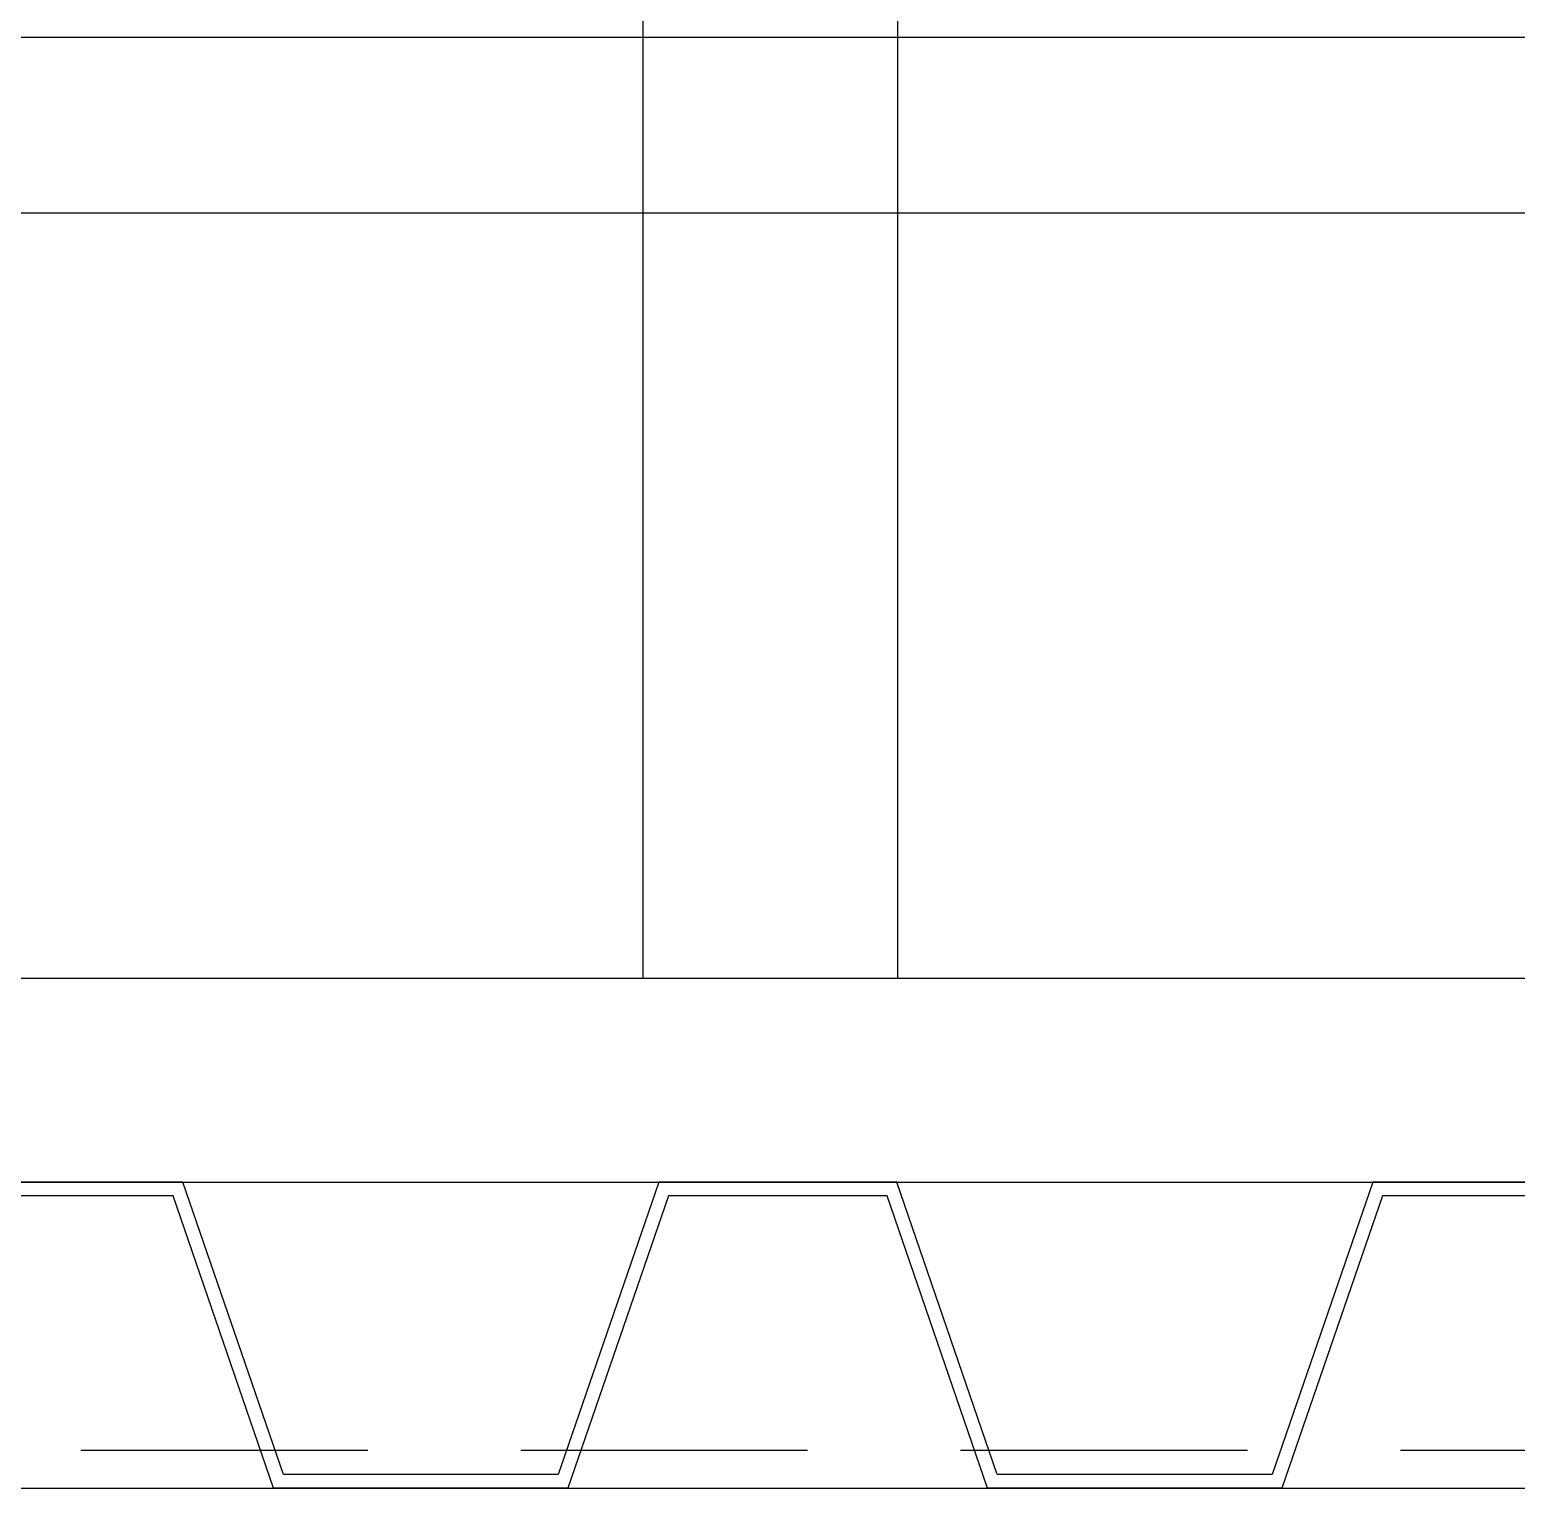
# Model space of a CAD drawing. Header units: millimetres. Extents: x 0 to 356400, y 0 to 68257.
# Drawn here: x 335248 to 335831, y 29589 to 30161 of the extents above; entities that cross this region are included whole.
import ezdxf

# ---------------------------------------------------------------- set-up
doc = ezdxf.new("R2010")
doc.units = ezdxf.units.MM
doc.header["$LTSCALE"] = 75
doc.linetypes.add('CEN', pattern=[62, 60, -1, 0, -1])
doc.linetypes.add('HID', pattern=[2.3, 1.5, -0.8])
for name, color, linetype in [('8', 8, 'Continuous'), ('A-CEN', 1, 'CEN'), ('A-SECT-DRBD', 4, 'Continuous'), ('FIN-4', 4, 'Continuous'), ('HID', 7, 'HID'), ('주단면도-1$0$A-ST-CONC', 2, 'Continuous')]:
    doc.layers.add(name, color=color, linetype=linetype)
doc.styles.get("Standard").update_dxf_attribs({"font": 'arial.ttf'})

# ---------------------------------------------------------------- blocks, each defined once
blk = doc.blocks.new('G$CFADF2E56')
at = {"layer": '8'}
for p, q in [((1117.83, 20450, 0), (1117.83, 0, 0)), ((1217.83, 0, 0), (1217.83, 20450, 0)), ((1827.83, 369), (507.83, 369)), ((1827.83, 300), (507.83, 300)), ((1117.83, 0, 0), (1217.83, 0, 0))]:
    blk.add_line(p, q, dxfattribs=at)
at = {"layer": '8', "text_generation_flag": 4, "flags": 1}
for tag, p, rotation in [('NAME', (1084.5, 20324), 180), ('MATERIAL', (1084.5, 20321), 180), ('WEIGHT', (1084.5, 20320), 180), ('ENAME', (1084.5, 20323), 180), ('MAKER', (1084.5, 20318), 180), ('PRICE', (1084.5, 20319), 180), ('SPEC', (1084.5, 20322), 180), ('REMARK', (1084.5, 20317), 180), ('USER1', (1084.5, 20316), 180), ('USER2', (1084.5, 20315), 180), ('USER3', (1084.5, 20314), 180), ('USER4', (1084.5, 20313), 180), ('USER5', (1084.5, 20312), 180), ('QTY', (1084.5, 20311), 180), ('NAME', (525.5, 20272), 270), ('ENAME', (526.5, 20272), 270), ('SPEC', (527.5, 20272), 270), ('MATERIAL', (528.5, 20272), 270), ('WEIGHT', (529.5, 20272), 270), ('PRICE', (530.5, 20272), 270), ('MAKER', (531.5, 20272), 270), ('REMARK', (532.5, 20272), 270), ('USER1', (533.5, 20272), 270), ('USER2', (534.5, 20272), 270), ('USER3', (535.5, 20272), 270), ('USER4', (536.5, 20272), 270), ('USER5', (537.5, 20272), 270), ('QTY', (538.5, 20272), 270), ('ENAME', (504.83, 20248), 180), ('NAME', (504.83, 20249), 180), ('MATERIAL', (504.83, 20246), 180), ('REMARK', (504.83, 20242), 180), ('WEIGHT', (504.83, 20245), 180), ('MAKER', (504.83, 20243), 180), ('PRICE', (504.83, 20244), 180), ('SPEC', (504.83, 20247), 180), ('USER4', (504.83, 20238), 180), ('USER5', (504.83, 20237), 180), ('USER1', (504.83, 20241), 180), ('USER2', (504.83, 20240), 180), ('USER3', (504.83, 20239), 180), ('QTY', (504.83, 20236), 180), ('MATERIAL', (1084.5, 19421), 180), ('WEIGHT', (1084.5, 19420), 180), ('ENAME', (1084.5, 19423), 180), ('NAME', (1084.5, 19424), 180), ('SPEC', (1084.5, 19422), 180), ('REMARK', (1084.5, 19417), 180), ('MAKER', (1084.5, 19418), 180), ('USER1', (1084.5, 19416), 180), ('USER2', (1084.5, 19415), 180), ('USER3', (1084.5, 19414), 180), ('PRICE', (1084.5, 19419), 180), ('USER4', (1084.5, 19413), 180), ('USER5', (1084.5, 19412), 180), ('QTY', (1084.5, 19411), 180), ('NAME', (525.5, 19372), 270), ('ENAME', (526.5, 19372), 270), ('SPEC', (527.5, 19372), 270), ('MATERIAL', (528.5, 19372), 270), ('WEIGHT', (529.5, 19372), 270), ('PRICE', (530.5, 19372), 270), ('MAKER', (531.5, 19372), 270), ('REMARK', (532.5, 19372), 270), ('USER1', (533.5, 19372), 270), ('USER2', (534.5, 19372), 270), ('USER3', (535.5, 19372), 270), ('USER4', (536.5, 19372), 270), ('USER5', (537.5, 19372), 270), ('QTY', (538.5, 19372), 270), ('MATERIAL', (504.83, 19346), 180), ('WEIGHT', (504.83, 19345), 180), ('ENAME', (504.83, 19348), 180), ('PRICE', (504.83, 19344), 180), ('NAME', (504.83, 19349), 180), ('SPEC', (504.83, 19347), 180), ('REMARK', (504.83, 19342), 180), ('MAKER', (504.83, 19343), 180), ('USER4', (504.83, 19338), 180), ('USER1', (504.83, 19341), 180), ('USER2', (504.83, 19340), 180), ('USER3', (504.83, 19339), 180), ('USER5', (504.83, 19337), 180), ('QTY', (504.83, 19336), 180), ('ENAME', (1084.5, 18523), 180), ('NAME', (1084.5, 18524), 180), ('SPEC', (1084.5, 18522), 180), ('MATERIAL', (1084.5, 18521), 180), ('REMARK', (1084.5, 18517), 180), ('WEIGHT', (1084.5, 18520), 180), ('MAKER', (1084.5, 18518), 180), ('USER1', (1084.5, 18516), 180), ('PRICE', (1084.5, 18519), 180), ('USER2', (1084.5, 18515), 180), ('USER3', (1084.5, 18514), 180), ('USER4', (1084.5, 18513), 180), ('USER5', (1084.5, 18512), 180), ('QTY', (1084.5, 18511), 180), ('NAME', (525.5, 18472), 270), ('ENAME', (526.5, 18472), 270), ('SPEC', (527.5, 18472), 270), ('MATERIAL', (528.5, 18472), 270), ('WEIGHT', (529.5, 18472), 270), ('PRICE', (530.5, 18472), 270), ('MAKER', (531.5, 18472), 270), ('REMARK', (532.5, 18472), 270), ('USER1', (533.5, 18472), 270), ('USER2', (534.5, 18472), 270), ('USER3', (535.5, 18472), 270), ('USER4', (536.5, 18472), 270), ('USER5', (537.5, 18472), 270), ('QTY', (538.5, 18472), 270), ('MATERIAL', (504.83, 18446), 180), ('ENAME', (504.83, 18448), 180), ('NAME', (504.83, 18449), 180), ('SPEC', (504.83, 18447), 180), ('REMARK', (504.83, 18442), 180), ('WEIGHT', (504.83, 18445), 180), ('MAKER', (504.83, 18443), 180), ('USER1', (504.83, 18441), 180), ('PRICE', (504.83, 18444), 180), ('USER4', (504.83, 18438), 180), ('USER5', (504.83, 18437), 180), ('USER2', (504.83, 18440), 180), ('USER3', (504.83, 18439), 180), ('QTY', (504.83, 18436), 180), ('NAME', (1084.5, 17624), 180), ('MATERIAL', (1084.5, 17621), 180), ('WEIGHT', (1084.5, 17620), 180), ('ENAME', (1084.5, 17623), 180), ('PRICE', (1084.5, 17619), 180), ('SPEC', (1084.5, 17622), 180), ('REMARK', (1084.5, 17617), 180), ('MAKER', (1084.5, 17618), 180), ('USER1', (1084.5, 17616), 180), ('USER2', (1084.5, 17615), 180), ('USER3', (1084.5, 17614), 180), ('USER4', (1084.5, 17613), 180), ('USER5', (1084.5, 17612), 180), ('QTY', (1084.5, 17611), 180), ('NAME', (525.5, 17572), 270), ('ENAME', (526.5, 17572), 270), ('SPEC', (527.5, 17572), 270), ('MATERIAL', (528.5, 17572), 270), ('WEIGHT', (529.5, 17572), 270), ('PRICE', (530.5, 17572), 270), ('MAKER', (531.5, 17572), 270), ('REMARK', (532.5, 17572), 270), ('USER1', (533.5, 17572), 270), ('USER2', (534.5, 17572), 270), ('USER3', (535.5, 17572), 270), ('USER4', (536.5, 17572), 270), ('USER5', (537.5, 17572), 270), ('QTY', (538.5, 17572), 270), ('NAME', (504.83, 17549), 180), ('MATERIAL', (504.83, 17546), 180), ('WEIGHT', (504.83, 17545), 180), ('ENAME', (504.83, 17548), 180), ('MAKER', (504.83, 17543), 180), ('PRICE', (504.83, 17544), 180), ('SPEC', (504.83, 17547), 180), ('REMARK', (504.83, 17542), 180), ('USER4', (504.83, 17538), 180), ('USER5', (504.83, 17537), 180), ('USER1', (504.83, 17541), 180), ('USER2', (504.83, 17540), 180), ('USER3', (504.83, 17539), 180), ('QTY', (504.83, 17536), 180), ('MATERIAL', (1084.5, 16721), 180), ('ENAME', (1084.5, 16723), 180), ('NAME', (1084.5, 16724), 180), ('SPEC', (1084.5, 16722), 180), ('REMARK', (1084.5, 16717), 180), ('WEIGHT', (1084.5, 16720), 180), ('MAKER', (1084.5, 16718), 180), ('USER1', (1084.5, 16716), 180), ('USER2', (1084.5, 16715), 180), ('PRICE', (1084.5, 16719), 180), ('USER3', (1084.5, 16714), 180), ('USER4', (1084.5, 16713), 180), ('USER5', (1084.5, 16712), 180), ('QTY', (1084.5, 16711), 180), ('NAME', (525.5, 16672), 270), ('ENAME', (526.5, 16672), 270), ('SPEC', (527.5, 16672), 270), ('MATERIAL', (528.5, 16672), 270), ('WEIGHT', (529.5, 16672), 270), ('PRICE', (530.5, 16672), 270), ('MAKER', (531.5, 16672), 270), ('REMARK', (532.5, 16672), 270), ('USER1', (533.5, 16672), 270), ('USER2', (534.5, 16672), 270), ('USER3', (535.5, 16672), 270), ('USER4', (536.5, 16672), 270), ('USER5', (537.5, 16672), 270), ('QTY', (538.5, 16672), 270), ('MATERIAL', (504.83, 16646), 180), ('WEIGHT', (504.83, 16645), 180), ('ENAME', (504.83, 16648), 180), ('NAME', (504.83, 16649), 180), ('SPEC', (504.83, 16647), 180), ('REMARK', (504.83, 16642), 180), ('MAKER', (504.83, 16643), 180), ('USER1', (504.83, 16641), 180), ('USER2', (504.83, 16640), 180), ('USER3', (504.83, 16639), 180), ('PRICE', (504.83, 16644), 180), ('USER4', (504.83, 16638), 180), ('USER5', (504.83, 16637), 180), ('QTY', (504.83, 16636), 180), ('ENAME', (1084.5, 15823), 180), ('NAME', (1084.5, 15824), 180), ('MATERIAL', (1084.5, 15821), 180), ('REMARK', (1084.5, 15817), 180), ('WEIGHT', (1084.5, 15820), 180), ('MAKER', (1084.5, 15818), 180), ('PRICE', (1084.5, 15819), 180), ('SPEC', (1084.5, 15822), 180), ('USER1', (1084.5, 15816), 180), ('USER2', (1084.5, 15815), 180), ('USER3', (1084.5, 15814), 180), ('USER4', (1084.5, 15813), 180), ('USER5', (1084.5, 15812), 180), ('QTY', (1084.5, 15811), 180), ('NAME', (525.5, 15772), 270), ('ENAME', (526.5, 15772), 270), ('SPEC', (527.5, 15772), 270), ('MATERIAL', (528.5, 15772), 270), ('WEIGHT', (529.5, 15772), 270), ('PRICE', (530.5, 15772), 270), ('MAKER', (531.5, 15772), 270), ('REMARK', (532.5, 15772), 270), ('USER1', (533.5, 15772), 270), ('USER2', (534.5, 15772), 270), ('USER3', (535.5, 15772), 270), ('USER4', (536.5, 15772), 270), ('USER5', (537.5, 15772), 270), ('QTY', (538.5, 15772), 270), ('ENAME', (504.83, 15748), 180), ('NAME', (504.83, 15749), 180), ('SPEC', (504.83, 15747), 180), ('MATERIAL', (504.83, 15746), 180), ('REMARK', (504.83, 15742), 180), ('WEIGHT', (504.83, 15745), 180), ('MAKER', (504.83, 15743), 180), ('USER1', (504.83, 15741), 180), ('PRICE', (504.83, 15744), 180), ('USER4', (504.83, 15738), 180), ('USER5', (504.83, 15737), 180), ('USER2', (504.83, 15740), 180), ('USER3', (504.83, 15739), 180), ('QTY', (504.83, 15736), 180), ('MATERIAL', (1084.5, 14921), 180), ('WEIGHT', (1084.5, 14920), 180), ('ENAME', (1084.5, 14923), 180), ('PRICE', (1084.5, 14919), 180), ('NAME', (1084.5, 14924), 180), ('SPEC', (1084.5, 14922), 180), ('REMARK', (1084.5, 14917), 180), ('MAKER', (1084.5, 14918), 180), ('USER1', (1084.5, 14916), 180), ('USER2', (1084.5, 14915), 180), ('USER3', (1084.5, 14914), 180), ('USER4', (1084.5, 14913), 180), ('USER5', (1084.5, 14912), 180), ('QTY', (1084.5, 14911), 180), ('NAME', (525.5, 14872), 270), ('ENAME', (526.5, 14872), 270), ('SPEC', (527.5, 14872), 270), ('MATERIAL', (528.5, 14872), 270), ('WEIGHT', (529.5, 14872), 270), ('PRICE', (530.5, 14872), 270), ('MAKER', (531.5, 14872), 270), ('REMARK', (532.5, 14872), 270), ('USER1', (533.5, 14872), 270), ('USER2', (534.5, 14872), 270), ('USER3', (535.5, 14872), 270), ('USER4', (536.5, 14872), 270), ('USER5', (537.5, 14872), 270), ('QTY', (538.5, 14872), 270), ('NAME', (504.83, 14849), 180), ('MATERIAL', (504.83, 14846), 180), ('WEIGHT', (504.83, 14845), 180), ('ENAME', (504.83, 14848), 180), ('MAKER', (504.83, 14843), 180), ('PRICE', (504.83, 14844), 180), ('SPEC', (504.83, 14847), 180), ('REMARK', (504.83, 14842), 180), ('USER4', (504.83, 14838), 180), ('USER1', (504.83, 14841), 180), ('USER2', (504.83, 14840), 180), ('USER3', (504.83, 14839), 180), ('USER5', (504.83, 14837), 180), ('QTY', (504.83, 14836), 180), ('MATERIAL', (1084.5, 14021), 180), ('ENAME', (1084.5, 14023), 180), ('NAME', (1084.5, 14024), 180), ('SPEC', (1084.5, 14022), 180), ('REMARK', (1084.5, 14017), 180), ('WEIGHT', (1084.5, 14020), 180), ('MAKER', (1084.5, 14018), 180), ('USER1', (1084.5, 14016), 180), ('PRICE', (1084.5, 14019), 180), ('USER2', (1084.5, 14015), 180), ('USER3', (1084.5, 14014), 180), ('USER4', (1084.5, 14013), 180), ('USER5', (1084.5, 14012), 180), ('QTY', (1084.5, 14011), 180), ('NAME', (525.5, 13972), 270), ('ENAME', (526.5, 13972), 270), ('SPEC', (527.5, 13972), 270), ('MATERIAL', (528.5, 13972), 270), ('WEIGHT', (529.5, 13972), 270), ('PRICE', (530.5, 13972), 270), ('MAKER', (531.5, 13972), 270), ('REMARK', (532.5, 13972), 270), ('USER1', (533.5, 13972), 270), ('USER2', (534.5, 13972), 270), ('USER3', (535.5, 13972), 270), ('USER4', (536.5, 13972), 270), ('USER5', (537.5, 13972), 270), ('QTY', (538.5, 13972), 270), ('MATERIAL', (504.83, 13946), 180), ('ENAME', (504.83, 13948), 180), ('NAME', (504.83, 13949), 180), ('SPEC', (504.83, 13947), 180), ('REMARK', (504.83, 13942), 180), ('WEIGHT', (504.83, 13945), 180), ('MAKER', (504.83, 13943), 180), ('USER1', (504.83, 13941), 180), ('USER2', (504.83, 13940), 180), ('PRICE', (504.83, 13944), 180), ('USER4', (504.83, 13938), 180), ('USER5', (504.83, 13937), 180), ('USER3', (504.83, 13939), 180), ('QTY', (504.83, 13936), 180), ('MATERIAL', (1084.5, 12321), 180), ('WEIGHT', (1084.5, 12320), 180), ('ENAME', (1084.5, 12323), 180), ('PRICE', (1084.5, 12319), 180), ('NAME', (1084.5, 12324), 180), ('SPEC', (1084.5, 12322), 180), ('REMARK', (1084.5, 12317), 180), ('MAKER', (1084.5, 12318), 180), ('USER1', (1084.5, 12316), 180), ('USER2', (1084.5, 12315), 180), ('USER3', (1084.5, 12314), 180), ('USER4', (1084.5, 12313), 180), ('USER5', (1084.5, 12312), 180), ('QTY', (1084.5, 12311), 180), ('NAME', (525.5, 12272), 270), ('ENAME', (526.5, 12272), 270), ('SPEC', (527.5, 12272), 270), ('MATERIAL', (528.5, 12272), 270), ('WEIGHT', (529.5, 12272), 270), ('PRICE', (530.5, 12272), 270), ('MAKER', (531.5, 12272), 270), ('REMARK', (532.5, 12272), 270), ('USER1', (533.5, 12272), 270), ('USER2', (534.5, 12272), 270), ('USER3', (535.5, 12272), 270), ('USER4', (536.5, 12272), 270), ('USER5', (537.5, 12272), 270), ('QTY', (538.5, 12272), 270), ('NAME', (504.83, 12249), 180), ('MATERIAL', (504.83, 12246), 180), ('WEIGHT', (504.83, 12245), 180), ('ENAME', (504.83, 12248), 180), ('MAKER', (504.83, 12243), 180), ('PRICE', (504.83, 12244), 180), ('SPEC', (504.83, 12247), 180), ('REMARK', (504.83, 12242), 180), ('USER4', (504.83, 12238), 180), ('USER5', (504.83, 12237), 180), ('USER1', (504.83, 12241), 180), ('USER2', (504.83, 12240), 180), ('USER3', (504.83, 12239), 180), ('QTY', (504.83, 12236), 180), ('ENAME', (1084.5, 10623), 180), ('NAME', (1084.5, 10624), 180), ('MATERIAL', (1084.5, 10621), 180), ('REMARK', (1084.5, 10617), 180), ('WEIGHT', (1084.5, 10620), 180), ('MAKER', (1084.5, 10618), 180), ('PRICE', (1084.5, 10619), 180), ('SPEC', (1084.5, 10622), 180), ('USER1', (1084.5, 10616), 180), ('USER2', (1084.5, 10615), 180), ('USER3', (1084.5, 10614), 180), ('USER4', (1084.5, 10613), 180), ('USER5', (1084.5, 10612), 180), ('QTY', (1084.5, 10611), 180), ('NAME', (525.5, 10572), 270), ('ENAME', (526.5, 10572), 270), ('SPEC', (527.5, 10572), 270), ('MATERIAL', (528.5, 10572), 270), ('WEIGHT', (529.5, 10572), 270), ('PRICE', (530.5, 10572), 270), ('MAKER', (531.5, 10572), 270), ('REMARK', (532.5, 10572), 270), ('USER1', (533.5, 10572), 270), ('USER2', (534.5, 10572), 270), ('USER3', (535.5, 10572), 270), ('USER4', (536.5, 10572), 270), ('USER5', (537.5, 10572), 270), ('QTY', (538.5, 10572), 270), ('ENAME', (504.83, 10548), 180), ('NAME', (504.83, 10549), 180), ('SPEC', (504.83, 10547), 180), ('MATERIAL', (504.83, 10546), 180), ('REMARK', (504.83, 10542), 180), ('WEIGHT', (504.83, 10545), 180), ('MAKER', (504.83, 10543), 180), ('USER1', (504.83, 10541), 180), ('PRICE', (504.83, 10544), 180), ('USER4', (504.83, 10538), 180), ('USER5', (504.83, 10537), 180), ('USER2', (504.83, 10540), 180), ('USER3', (504.83, 10539), 180), ('QTY', (504.83, 10536), 180), ('MATERIAL', (1084.5, 8921), 180), ('WEIGHT', (1084.5, 8920), 180), ('ENAME', (1084.5, 8923), 180), ('NAME', (1084.5, 8924), 180), ('SPEC', (1084.5, 8922), 180), ('REMARK', (1084.5, 8917), 180), ('MAKER', (1084.5, 8918), 180), ('USER1', (1084.5, 8916), 180), ('USER2', (1084.5, 8915), 180), ('USER3', (1084.5, 8914), 180), ('PRICE', (1084.5, 8919), 180), ('USER4', (1084.5, 8913), 180), ('USER5', (1084.5, 8912), 180), ('QTY', (1084.5, 8911), 180), ('NAME', (525.5, 8872), 270), ('ENAME', (526.5, 8872), 270), ('SPEC', (527.5, 8872), 270), ('MATERIAL', (528.5, 8872), 270), ('WEIGHT', (529.5, 8872), 270), ('PRICE', (530.5, 8872), 270), ('MAKER', (531.5, 8872), 270), ('REMARK', (532.5, 8872), 270), ('USER1', (533.5, 8872), 270), ('USER2', (534.5, 8872), 270), ('USER3', (535.5, 8872), 270), ('USER4', (536.5, 8872), 270), ('USER5', (537.5, 8872), 270), ('QTY', (538.5, 8872), 270), ('MATERIAL', (504.83, 8846), 180), ('WEIGHT', (504.83, 8845), 180), ('ENAME', (504.83, 8848), 180), ('PRICE', (504.83, 8844), 180), ('NAME', (504.83, 8849), 180), ('SPEC', (504.83, 8847), 180), ('REMARK', (504.83, 8842), 180), ('MAKER', (504.83, 8843), 180), ('USER1', (504.83, 8841), 180), ('USER2', (504.83, 8840), 180), ('USER3', (504.83, 8839), 180), ('USER4', (504.83, 8838), 180), ('USER5', (504.83, 8837), 180), ('QTY', (504.83, 8836), 180), ('NAME', (1084.5, 7224), 180), ('MATERIAL', (1084.5, 7221), 180), ('WEIGHT', (1084.5, 7220), 180), ('ENAME', (1084.5, 7223), 180), ('MAKER', (1084.5, 7218), 180), ('PRICE', (1084.5, 7219), 180), ('SPEC', (1084.5, 7222), 180), ('REMARK', (1084.5, 7217), 180), ('USER1', (1084.5, 7216), 180), ('USER2', (1084.5, 7215), 180), ('USER3', (1084.5, 7214), 180), ('USER4', (1084.5, 7213), 180), ('USER5', (1084.5, 7212), 180), ('QTY', (1084.5, 7211), 180), ('NAME', (525.5, 7172), 270), ('ENAME', (526.5, 7172), 270), ('SPEC', (527.5, 7172), 270), ('MATERIAL', (528.5, 7172), 270), ('WEIGHT', (529.5, 7172), 270), ('PRICE', (530.5, 7172), 270), ('MAKER', (531.5, 7172), 270), ('REMARK', (532.5, 7172), 270), ('USER1', (533.5, 7172), 270), ('USER2', (534.5, 7172), 270), ('USER3', (535.5, 7172), 270), ('USER4', (536.5, 7172), 270), ('USER5', (537.5, 7172), 270), ('QTY', (538.5, 7172), 270), ('ENAME', (504.83, 7148), 180), ('NAME', (504.83, 7149), 180), ('MATERIAL', (504.83, 7146), 180), ('REMARK', (504.83, 7142), 180), ('WEIGHT', (504.83, 7145), 180), ('MAKER', (504.83, 7143), 180), ('PRICE', (504.83, 7144), 180), ('SPEC', (504.83, 7147), 180), ('USER4', (504.83, 7138), 180), ('USER5', (504.83, 7137), 180), ('USER1', (504.83, 7141), 180), ('USER2', (504.83, 7140), 180), ('USER3', (504.83, 7139), 180), ('QTY', (504.83, 7136), 180), ('MATERIAL', (1084.5, 5521), 180), ('ENAME', (1084.5, 5523), 180), ('NAME', (1084.5, 5524), 180), ('SPEC', (1084.5, 5522), 180), ('REMARK', (1084.5, 5517), 180), ('WEIGHT', (1084.5, 5520), 180), ('MAKER', (1084.5, 5518), 180), ('USER1', (1084.5, 5516), 180), ('USER2', (1084.5, 5515), 180), ('PRICE', (1084.5, 5519), 180), ('USER3', (1084.5, 5514), 180), ('USER4', (1084.5, 5513), 180), ('USER5', (1084.5, 5512), 180), ('QTY', (1084.5, 5511), 180), ('NAME', (525.5, 5472), 270), ('ENAME', (526.5, 5472), 270), ('SPEC', (527.5, 5472), 270), ('MATERIAL', (528.5, 5472), 270), ('WEIGHT', (529.5, 5472), 270), ('PRICE', (530.5, 5472), 270), ('MAKER', (531.5, 5472), 270), ('REMARK', (532.5, 5472), 270), ('USER1', (533.5, 5472), 270), ('USER2', (534.5, 5472), 270), ('USER3', (535.5, 5472), 270), ('USER4', (536.5, 5472), 270), ('USER5', (537.5, 5472), 270), ('QTY', (538.5, 5472), 270), ('MATERIAL', (504.83, 5446), 180), ('WEIGHT', (504.83, 5445), 180), ('ENAME', (504.83, 5448), 180), ('NAME', (504.83, 5449), 180), ('SPEC', (504.83, 5447), 180), ('REMARK', (504.83, 5442), 180), ('MAKER', (504.83, 5443), 180), ('USER1', (504.83, 5441), 180), ('USER2', (504.83, 5440), 180), ('PRICE', (504.83, 5444), 180), ('USER4', (504.83, 5438), 180), ('USER5', (504.83, 5437), 180), ('USER3', (504.83, 5439), 180), ('QTY', (504.83, 5436), 180), ('MATERIAL', (1084.5, 3821), 180), ('WEIGHT', (1084.5, 3820), 180), ('ENAME', (1084.5, 3823), 180), ('PRICE', (1084.5, 3819), 180), ('NAME', (1084.5, 3824), 180), ('SPEC', (1084.5, 3822), 180), ('REMARK', (1084.5, 3817), 180), ('MAKER', (1084.5, 3818), 180), ('USER1', (1084.5, 3816), 180), ('USER2', (1084.5, 3815), 180), ('USER3', (1084.5, 3814), 180), ('USER4', (1084.5, 3813), 180), ('USER5', (1084.5, 3812), 180), ('QTY', (1084.5, 3811), 180), ('NAME', (525.5, 3772), 270), ('ENAME', (526.5, 3772), 270), ('SPEC', (527.5, 3772), 270), ('MATERIAL', (528.5, 3772), 270), ('WEIGHT', (529.5, 3772), 270), ('PRICE', (530.5, 3772), 270), ('MAKER', (531.5, 3772), 270), ('REMARK', (532.5, 3772), 270), ('USER1', (533.5, 3772), 270), ('USER2', (534.5, 3772), 270), ('USER3', (535.5, 3772), 270), ('USER4', (536.5, 3772), 270), ('USER5', (537.5, 3772), 270), ('QTY', (538.5, 3772), 270), ('NAME', (504.83, 3749), 180), ('MATERIAL', (504.83, 3746), 180), ('WEIGHT', (504.83, 3745), 180), ('ENAME', (504.83, 3748), 180), ('MAKER', (504.83, 3743), 180), ('PRICE', (504.83, 3744), 180), ('SPEC', (504.83, 3747), 180), ('REMARK', (504.83, 3742), 180), ('USER4', (504.83, 3738), 180), ('USER5', (504.83, 3737), 180), ('USER1', (504.83, 3741), 180), ('USER2', (504.83, 3740), 180), ('USER3', (504.83, 3739), 180), ('QTY', (504.83, 3736), 180), ('ENAME', (1084.5, 2123), 180), ('NAME', (1084.5, 2124), 180), ('SPEC', (1084.5, 2122), 180), ('MATERIAL', (1084.5, 2121), 180), ('REMARK', (1084.5, 2117), 180), ('WEIGHT', (1084.5, 2120), 180), ('MAKER', (1084.5, 2118), 180), ('PRICE', (1084.5, 2119), 180), ('USER1', (1084.5, 2116), 180), ('USER2', (1084.5, 2115), 180), ('USER3', (1084.5, 2114), 180), ('USER4', (1084.5, 2113), 180), ('USER5', (1084.5, 2112), 180), ('QTY', (1084.5, 2111), 180), ('NAME', (525.5, 2072), 270), ('ENAME', (526.5, 2072), 270), ('SPEC', (527.5, 2072), 270), ('MATERIAL', (528.5, 2072), 270), ('WEIGHT', (529.5, 2072), 270), ('PRICE', (530.5, 2072), 270), ('MAKER', (531.5, 2072), 270), ('REMARK', (532.5, 2072), 270), ('USER1', (533.5, 2072), 270), ('USER2', (534.5, 2072), 270), ('USER3', (535.5, 2072), 270), ('USER4', (536.5, 2072), 270), ('USER5', (537.5, 2072), 270), ('QTY', (538.5, 2072), 270), ('ENAME', (504.83, 2048), 180), ('NAME', (504.83, 2049), 180), ('SPEC', (504.83, 2047), 180), ('MATERIAL', (504.83, 2046), 180), ('REMARK', (504.83, 2042), 180), ('WEIGHT', (504.83, 2045), 180), ('MAKER', (504.83, 2043), 180), ('USER1', (504.83, 2041), 180), ('PRICE', (504.83, 2044), 180), ('USER4', (504.83, 2038), 180), ('USER5', (504.83, 2037), 180), ('USER2', (504.83, 2040), 180), ('USER3', (504.83, 2039), 180), ('QTY', (504.83, 2036), 180), ('MATERIAL', (1084.5, 421), 180), ('WEIGHT', (1084.5, 420), 180), ('ENAME', (1084.5, 423), 180), ('NAME', (1084.5, 424), 180), ('SPEC', (1084.5, 422), 180), ('REMARK', (1084.5, 417), 180), ('MAKER', (1084.5, 418), 180), ('USER1', (1084.5, 416), 180), ('USER2', (1084.5, 415), 180), ('USER3', (1084.5, 414), 180), ('PRICE', (1084.5, 419), 180), ('USER4', (1084.5, 413), 180), ('USER5', (1084.5, 412), 180), ('QTY', (1084.5, 411), 180), ('NAME', (525.5, 372), 270), ('ENAME', (526.5, 372), 270), ('SPEC', (527.5, 372), 270), ('MATERIAL', (528.5, 372), 270), ('WEIGHT', (529.5, 372), 270), ('PRICE', (530.5, 372), 270), ('MAKER', (531.5, 372), 270), ('REMARK', (532.5, 372), 270), ('USER1', (533.5, 372), 270), ('USER2', (534.5, 372), 270), ('USER3', (535.5, 372), 270), ('USER4', (536.5, 372), 270), ('USER5', (537.5, 372), 270), ('QTY', (538.5, 372), 270), ('MATERIAL', (504.83, 346), 180), ('WEIGHT', (504.83, 345), 180), ('ENAME', (504.83, 348), 180), ('PRICE', (504.83, 344), 180), ('NAME', (504.83, 349), 180), ('SPEC', (504.83, 347), 180), ('REMARK', (504.83, 342), 180), ('MAKER', (504.83, 343), 180), ('USER4', (504.83, 338), 180), ('USER1', (504.83, 341), 180), ('USER2', (504.83, 340), 180), ('USER3', (504.83, 339), 180), ('USER5', (504.83, 337), 180), ('QTY', (504.83, 336), 180)]:
    blk.add_attdef(tag, p, '', height=0.25, rotation=rotation, dxfattribs=at)
at = {"layer": '8', "flags": 1}
for tag, p in [('NAME', (1830.83, 20249)), ('ENAME', (1830.83, 20248)), ('WEIGHT', (1830.83, 20245)), ('SPEC', (1830.83, 20247)), ('MATERIAL', (1830.83, 20246)), ('PRICE', (1830.83, 20244)), ('MAKER', (1830.83, 20243)), ('REMARK', (1830.83, 20242)), ('QTY', (1830.83, 20236)), ('USER1', (1830.83, 20241)), ('USER2', (1830.83, 20240)), ('USER3', (1830.83, 20239)), ('USER4', (1830.83, 20238)), ('USER5', (1830.83, 20237)), ('WEIGHT', (1830.83, 19345)), ('SPEC', (1830.83, 19347)), ('NAME', (1830.83, 19349)), ('ENAME', (1830.83, 19348)), ('MATERIAL', (1830.83, 19346)), ('PRICE', (1830.83, 19344)), ('MAKER', (1830.83, 19343)), ('REMARK', (1830.83, 19342)), ('USER1', (1830.83, 19341)), ('USER2', (1830.83, 19340)), ('USER3', (1830.83, 19339)), ('USER4', (1830.83, 19338)), ('QTY', (1830.83, 19336)), ('USER5', (1830.83, 19337)), ('SPEC', (1830.83, 18447)), ('NAME', (1830.83, 18449)), ('ENAME', (1830.83, 18448)), ('MATERIAL', (1830.83, 18446)), ('WEIGHT', (1830.83, 18445)), ('PRICE', (1830.83, 18444)), ('MAKER', (1830.83, 18443)), ('REMARK', (1830.83, 18442)), ('USER1', (1830.83, 18441)), ('QTY', (1830.83, 18436)), ('USER2', (1830.83, 18440)), ('USER3', (1830.83, 18439)), ('USER4', (1830.83, 18438)), ('USER5', (1830.83, 18437)), ('NAME', (1830.83, 17549)), ('WEIGHT', (1830.83, 17545)), ('SPEC', (1830.83, 17547)), ('ENAME', (1830.83, 17548)), ('MATERIAL', (1830.83, 17546)), ('PRICE', (1830.83, 17544)), ('MAKER', (1830.83, 17543)), ('REMARK', (1830.83, 17542)), ('USER1', (1830.83, 17541)), ('USER2', (1830.83, 17540)), ('USER3', (1830.83, 17539)), ('USER4', (1830.83, 17538)), ('USER5', (1830.83, 17537)), ('QTY', (1830.83, 17536)), ('WEIGHT', (1830.83, 16645)), ('SPEC', (1830.83, 16647)), ('NAME', (1830.83, 16649)), ('ENAME', (1830.83, 16648)), ('MATERIAL', (1830.83, 16646)), ('PRICE', (1830.83, 16644)), ('MAKER', (1830.83, 16643)), ('REMARK', (1830.83, 16642)), ('USER1', (1830.83, 16641)), ('USER2', (1830.83, 16640)), ('USER3', (1830.83, 16639)), ('QTY', (1830.83, 16636)), ('USER4', (1830.83, 16638)), ('USER5', (1830.83, 16637)), ('SPEC', (1830.83, 15747)), ('NAME', (1830.83, 15749)), ('ENAME', (1830.83, 15748)), ('WEIGHT', (1830.83, 15745)), ('MATERIAL', (1830.83, 15746)), ('PRICE', (1830.83, 15744)), ('MAKER', (1830.83, 15743)), ('REMARK', (1830.83, 15742)), ('USER1', (1830.83, 15741)), ('QTY', (1830.83, 15736)), ('USER2', (1830.83, 15740)), ('USER3', (1830.83, 15739)), ('USER4', (1830.83, 15738)), ('USER5', (1830.83, 15737)), ('NAME', (1830.83, 14849)), ('WEIGHT', (1830.83, 14845)), ('SPEC', (1830.83, 14847)), ('ENAME', (1830.83, 14848)), ('MATERIAL', (1830.83, 14846)), ('PRICE', (1830.83, 14844)), ('MAKER', (1830.83, 14843)), ('REMARK', (1830.83, 14842)), ('USER1', (1830.83, 14841)), ('USER2', (1830.83, 14840)), ('USER3', (1830.83, 14839)), ('USER4', (1830.83, 14838)), ('QTY', (1830.83, 14836)), ('USER5', (1830.83, 14837)), ('SPEC', (1830.83, 13947)), ('NAME', (1830.83, 13949)), ('ENAME', (1830.83, 13948)), ('MATERIAL', (1830.83, 13946)), ('WEIGHT', (1830.83, 13945)), ('PRICE', (1830.83, 13944)), ('MAKER', (1830.83, 13943)), ('REMARK', (1830.83, 13942)), ('USER1', (1830.83, 13941)), ('USER2', (1830.83, 13940)), ('QTY', (1830.83, 13936)), ('USER3', (1830.83, 13939)), ('USER4', (1830.83, 13938)), ('USER5', (1830.83, 13937)), ('NAME', (1830.83, 12249)), ('WEIGHT', (1830.83, 12245)), ('SPEC', (1830.83, 12247)), ('ENAME', (1830.83, 12248)), ('MATERIAL', (1830.83, 12246)), ('PRICE', (1830.83, 12244)), ('MAKER', (1830.83, 12243)), ('REMARK', (1830.83, 12242)), ('USER1', (1830.83, 12241)), ('USER2', (1830.83, 12240)), ('USER3', (1830.83, 12239)), ('USER4', (1830.83, 12238)), ('USER5', (1830.83, 12237)), ('QTY', (1830.83, 12236)), ('SPEC', (1830.83, 10547)), ('NAME', (1830.83, 10549)), ('ENAME', (1830.83, 10548)), ('WEIGHT', (1830.83, 10545)), ('MATERIAL', (1830.83, 10546)), ('PRICE', (1830.83, 10544)), ('MAKER', (1830.83, 10543)), ('REMARK', (1830.83, 10542)), ('USER1', (1830.83, 10541)), ('QTY', (1830.83, 10536)), ('USER2', (1830.83, 10540)), ('USER3', (1830.83, 10539)), ('USER4', (1830.83, 10538)), ('USER5', (1830.83, 10537)), ('WEIGHT', (1830.83, 8845)), ('SPEC', (1830.83, 8847)), ('NAME', (1830.83, 8849)), ('ENAME', (1830.83, 8848)), ('MATERIAL', (1830.83, 8846)), ('PRICE', (1830.83, 8844)), ('MAKER', (1830.83, 8843)), ('REMARK', (1830.83, 8842)), ('USER1', (1830.83, 8841)), ('USER2', (1830.83, 8840)), ('USER3', (1830.83, 8839)), ('QTY', (1830.83, 8836)), ('USER4', (1830.83, 8838)), ('USER5', (1830.83, 8837)), ('NAME', (1830.83, 7149)), ('ENAME', (1830.83, 7148)), ('WEIGHT', (1830.83, 7145)), ('SPEC', (1830.83, 7147)), ('MATERIAL', (1830.83, 7146)), ('PRICE', (1830.83, 7144)), ('MAKER', (1830.83, 7143)), ('REMARK', (1830.83, 7142)), ('QTY', (1830.83, 7136)), ('USER1', (1830.83, 7141)), ('USER2', (1830.83, 7140)), ('USER3', (1830.83, 7139)), ('USER4', (1830.83, 7138)), ('USER5', (1830.83, 7137)), ('WEIGHT', (1830.83, 5445)), ('SPEC', (1830.83, 5447)), ('NAME', (1830.83, 5449)), ('ENAME', (1830.83, 5448)), ('MATERIAL', (1830.83, 5446)), ('PRICE', (1830.83, 5444)), ('MAKER', (1830.83, 5443)), ('REMARK', (1830.83, 5442)), ('USER1', (1830.83, 5441)), ('USER2', (1830.83, 5440)), ('QTY', (1830.83, 5436)), ('USER3', (1830.83, 5439)), ('USER4', (1830.83, 5438)), ('USER5', (1830.83, 5437)), ('NAME', (1830.83, 3749)), ('WEIGHT', (1830.83, 3745)), ('SPEC', (1830.83, 3747)), ('ENAME', (1830.83, 3748)), ('MATERIAL', (1830.83, 3746)), ('PRICE', (1830.83, 3744)), ('MAKER', (1830.83, 3743)), ('REMARK', (1830.83, 3742)), ('USER1', (1830.83, 3741)), ('USER2', (1830.83, 3740)), ('USER3', (1830.83, 3739)), ('USER4', (1830.83, 3738)), ('USER5', (1830.83, 3737)), ('QTY', (1830.83, 3736)), ('SPEC', (1830.83, 2047)), ('NAME', (1830.83, 2049)), ('ENAME', (1830.83, 2048)), ('WEIGHT', (1830.83, 2045)), ('MATERIAL', (1830.83, 2046)), ('PRICE', (1830.83, 2044)), ('MAKER', (1830.83, 2043)), ('REMARK', (1830.83, 2042)), ('USER1', (1830.83, 2041)), ('QTY', (1830.83, 2036)), ('USER2', (1830.83, 2040)), ('USER3', (1830.83, 2039)), ('USER4', (1830.83, 2038)), ('USER5', (1830.83, 2037)), ('WEIGHT', (1830.83, 345)), ('SPEC', (1830.83, 347)), ('NAME', (1830.83, 349)), ('ENAME', (1830.83, 348)), ('MATERIAL', (1830.83, 346)), ('PRICE', (1830.83, 344)), ('MAKER', (1830.83, 343)), ('REMARK', (1830.83, 342)), ('USER1', (1830.83, 341)), ('USER2', (1830.83, 340)), ('USER3', (1830.83, 339)), ('USER4', (1830.83, 338)), ('QTY', (1830.83, 336)), ('USER5', (1830.83, 337))]:
    blk.add_attdef(tag, p, '', height=0.25, dxfattribs=at)

msp = doc.modelspace()

# ---------------------------------------------------------------- linework, layer by layer
at = {"layer": 'A-CEN'}
msp.add_line((325175, 29788.64), (343075, 29788.64), dxfattribs=at)
at = {"layer": 'A-SECT-DRBD'}
for points in [[(336023.78, 29617.75), (336015.61, 29593.98), (335907.81, 29593.98), (335868.32, 29708.64), (335774.98, 29708.64), (335735.49, 29593.98), (335627.68, 29593.98), (335588.32, 29708.64), (335494.98, 29708.64), (335455.49, 29593.98), (335347.73, 29593.98), (335308.32, 29708.64), (335214.98, 29708.64), (335175.56, 29593.98), (335067.81, 29593.98), (335028.31, 29708.64), (334934.98, 29708.64), (334895.61, 29593.98), (334787.81, 29593.98), (334748.31, 29708.64), (334654.98, 29708.64), (334615.48, 29593.98), (334507.68, 29593.98)], [(336023.78, 29601.33), (336019.42, 29588.64), (335904.01, 29588.64), (335864.51, 29703.31), (335778.79, 29703.31), (335739.29, 29588.64), (335623.88, 29588.64), (335584.51, 29703.31), (335498.79, 29703.31), (335459.29, 29588.64), (335343.92, 29588.64), (335304.51, 29703.31), (335218.79, 29703.31), (335179.37, 29588.64), (335064.01, 29588.64), (335024.51, 29703.31), (334938.79, 29703.31), (334899.42, 29588.64), (334784.01, 29588.64), (334744.51, 29703.31), (334658.78, 29703.31), (334619.29, 29588.64), (334503.87, 29588.64)]]:
    msp.add_lwpolyline(points, dxfattribs=at)
at = {"layer": 'FIN-4'}
for p, q in [((334338.76, 29788.64), (337788.31, 29788.64)), ((334338.76, 29708.64), (337788.31, 29708.64))]:
    msp.add_line(p, q, dxfattribs=at)
at = {"layer": 'HID', "color": 8}
msp.add_line((333888.31, 29603.64), (337773.31, 29603.64), dxfattribs=at)
at = {"layer": '주단면도-1$0$A-ST-CONC'}
msp.add_line((332038.31, 29588.64), (337788.31, 29588.64), dxfattribs=at)

# ---------------------------------------------------------------- block references
msp.add_blockref('G$CFADF2E56', (334370.93, 29788.64, 0))

doc.saveas('drawing.dxf')
